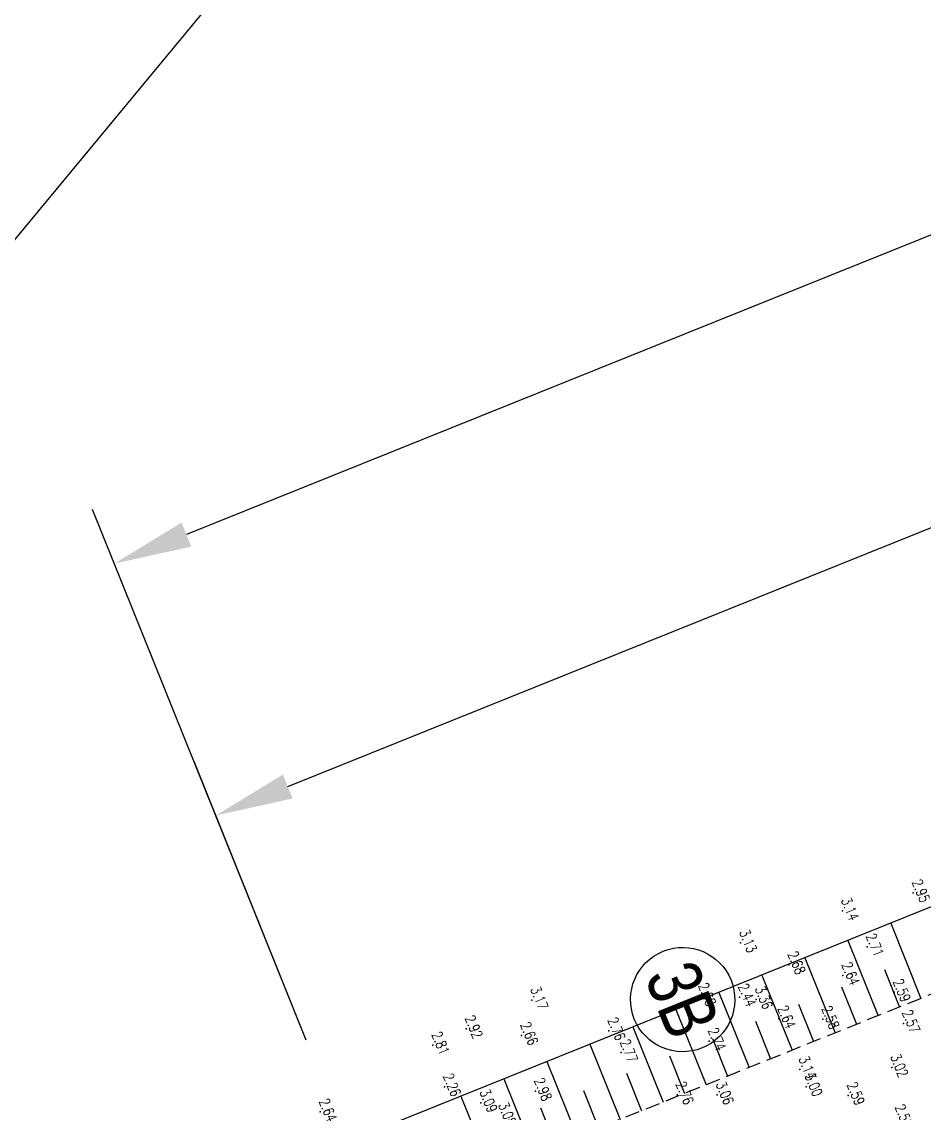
# Model space of a CAD drawing. Header units: millimetres. Extents: x 405522 to 410309, y 2303080 to 2310223.
# Drawn here: x 406681.3 to 406837.1, y 2307005.5 to 2307194 of the extents above; entities that cross this region are included whole.
import ezdxf
from ezdxf.enums import TextEntityAlignment as Align
from ezdxf.xclip import XClip

# ---------------------------------------------------------------- set-up
doc = ezdxf.new("R2010")
doc.units = ezdxf.units.MM
doc.header["$LTSCALE"] = 10
doc.header["$MEASUREMENT"] = 0
doc.header["$XCLIPFRAME"] = 0
doc.linetypes.add('HIDDEN', pattern=[0.375, 0.25, -0.125])
doc.layers.get('0').update_dxf_attribs({"linetype": 'CONTINUOUS'})
doc.layers.get('Defpoints').update_dxf_attribs({"linetype": 'CONTINUOUS'})
for name, color, linetype in [('caodo', 7, 'CONTINUOUS'), ('DIM', 4, 'CONTINUOUS'), ('Line', 136, 'CONTINUOUS'), ('Main', 3, 'CONTINUOUS'), ('mois', 3, 'CONTINUOUS'), ('Other', 9, 'CONTINUOUS'), ('w', 8, 'CONTINUOUS')]:
    doc.layers.add(name, color=color, linetype=linetype)
doc.styles.add('1', font='VHAVAN_2.TTF')
doc.styles.add('Dien', font='simplex.shx', dxfattribs={"width": 0.75})
doc.styles.add('txt', font='romans.shx', dxfattribs={"height": 0.2})
doc.dimstyles.new('D6.7', dxfattribs={"dimscale": 6.7, "dimtxt": 1.5, "dimasz": 2, "dimexe": 1.5, "dimexo": 0.5, "dimgap": 1, "dimtad": 1, "dimdec": 0, "dimdsep": 46, "dimtxsty": 'Dien', "dimcen": 1, "dimclrd": 256, "dimclre": 256, "dimclrt": 7, "dimaunit": 1, "dimadec": 3, "dimazin": 0, "dimtfac": 1, "dimtdec": 0, "dimtmove": 1, "dimatfit": 0, "dimfxl": 1, "dimtolj": 1, "dimtzin": 0, "dimlwe": -1, "dimarcsym": 0})

# ---------------------------------------------------------------- blocks, each defined once
blk = doc.blocks.new('*D8')
at = {"layer": 'Defpoints', "color": 0, "linetype": 'Continuous'}
for p in [(407688.797002989, 2307448.835051405), (407705.6567851912, 2307406.935061935), (406731.613785191, 2307014.999061935)]:
    blk.add_point(p, dxfattribs=at)
at = {"layer": 'DIM', "linetype": 'Continuous'}
for p, q in [((407704.4062484952, 2307410.042900086), (407685.0453929032, 2307458.158565858)), ((406730.3632484953, 2307018.106900086), (406711.0027116312, 2307066.221773754))]:
    blk.add_line(p, q, dxfattribs=at)
at = {"layer": 'DIM', "linetype": 'Continuous', "lineweight": -2}
blk.add_line((406727.1856743213, 2307061.90040608), (407676.3656503832, 2307443.832904625), dxfattribs=at)
at = {"layer": 'DIM', "linetype": 'Continuous'}
for points in [[(407675.5319592532, 2307445.904796726), (407677.1993415132, 2307441.761012524), (407688.7970029881, 2307448.835051404)], [(406726.3519831913, 2307063.972298181), (406728.0193654513, 2307059.828513979), (406714.7543217161, 2307056.8982593)]]:
    blk.add_solid(points, dxfattribs=at)
at = {"layer": 'DIM', "color": 7, "linetype": 'Continuous', "insert": (407197.3987839199, 2307263.744088882), "char_height": 10.05, "attachment_point": 5, "rotation": 21.918943896654625, "style": 'Dien'}
blk.add_mtext('\\A1;1050', dxfattribs=at)
blk = doc.blocks.new('*D10')
at = {"layer": 'Defpoints', "color": 0, "linetype": 'Continuous'}
for p in [(407816.9758854717, 2307451.727812717), (406697.2468079875, 2307100.407993419), (406731.6137851914, 2307014.999061935)]:
    blk.add_point(p, dxfattribs=at)
at = {"layer": 'DIM'}
for p, q in [((407815.725348776, 2307454.835650869), (407778.8569794574, 2307546.461050751)), ((406730.3632484959, 2307018.106900086), (406693.495197902, 2307109.731507873))]:
    blk.add_line(p, q, dxfattribs=at)
at = {"layer": 'DIM', "linetype": 'Continuous', "lineweight": -2}
blk.add_line((407770.1772369372, 2307532.135389517), (406709.6781605917, 2307105.410140199), dxfattribs=at)
at = {"layer": 'DIM', "linetype": 'Continuous'}
for points in [[(407769.3435458072, 2307534.207281618), (407771.0109280671, 2307530.063497416), (407782.6085895423, 2307537.137536297)], [(406708.8444694617, 2307107.4820323), (406710.5118517217, 2307103.338248098), (406697.2468079869, 2307100.407993419)]]:
    blk.add_solid(points, dxfattribs=at)
at = {"layer": 'DIM', "color": 7, "linetype": 'Continuous', "insert": (407235.550820332, 2307329.650198388), "char_height": 10.05, "attachment_point": 5, "rotation": 21.918943896654625, "style": 'Dien'}
blk.add_mtext('\\A1;1170', dxfattribs=at)
blk = doc.blocks.new('kh_truc_thep')
at = {"color": 6}
blk.add_circle((0, -3), 3.000000000001425, dxfattribs=at)
at = {"color": 7, "style": '1', "width": 0.8}
blk.add_attdef('KH_TRUC', text='', height=3.000000000001425, dxfattribs=at).set_placement((0, -3), align=Align.MIDDLE)
blk = doc.blocks.new('20')
at = {"layer": 'caodo', "color": 8, "linetype": 'Continuous'}
for p in [(-772.359999999986, -264.9399999999441, 0.6300000000000003), (-784.5999999999767, -268.0800000000745, 0.8200000000000003), (-802.1900000000023, -273.6000000000931, 0.81), (-780.320000000007, -274.2799999997951, 0.3900000000000001), (-793.8399999999674, -277.3599999998696, 0.3600000000000003), (-784.5099999999511, -279.2399999997579, 0.3200000000000003), (-775.6499999999651, -282.1299999998882, 0.27), (-838.25, -283.4599999999627, 0.8500000000000001), (-809.2799999999697, -282.8199999998324, 0.3600000000000003), (-802.3800000000047, -282.9399999999441, 0.1200000000000001), (-799.4899999999907, -283.3699999996461, 1.04), (-795.5499999999884, -286.7299999999814, 0.3200000000000003), (-787.9799999999814, -286.7900000000373, 0.2600000000000002), (-774.0599999999977, -287.4899999997579, 0.25), (-849.570000000007, -288.4199999999255, 0.6000000000000001), (-840, -289.5800000000745, 0.3400000000000003), (-824.929999999993, -288.7700000000186, 0.4400000000000004), (-855.320000000007, -291.2299999999814, 0.4900000000000002), (-807.5899999999674, -290.5699999998324, 0.4200000000000004), (-822.7999999999884, -292.5499999998137, 0.4500000000000002), (-791.929999999993, -295.4599999999627, 0.8200000000000003), (-776.0899999999674, -295.1000000000931, 0.7000000000000002), (-853.3299999999581, -298.4499999997206, -0.05999999999999961), (-837.6199999999953, -299.2099999999627, 0.6600000000000001), (-790.8800000000047, -298.429999999702, 0.6800000000000002), (-847.0199999999604, -301.1999999997206, 0.77), (-813.1499999999651, -299.839999999851, 0.4400000000000004), (-806.2299999999814, -299.8500000000931, 0.7400000000000002), (-783.5899999999674, -299.9499999997206, 0.27), (-874.7599999999511, -302.7900000000373, 0.3200000000000003)]:
    blk.add_point(p, dxfattribs=at)
at = {"layer": 'caodo', "color": 8, "linetype": 'Continuous', "style": 'txt', "width": 0.75}
for s, p in [('2.95', (-771.859999999986, -264.9399999999441, 0.6300000000000003)), ('3.14', (-784.0999999999767, -268.0800000000745, 0.8200000000000003)), ('3.13', (-801.6900000000023, -273.6000000000931, 0.81)), ('2.71', (-779.820000000007, -274.2799999997951, 0.3900000000000001)), ('2.68', (-793.3399999999674, -277.3599999998696, 0.3600000000000003)), ('2.64', (-784.0099999999511, -279.2399999997579, 0.3200000000000003)), ('2.68', (-808.7799999999697, -282.8199999998324, 0.3600000000000003)), ('2.44', (-801.8800000000047, -282.9399999999441, 0.1200000000000001)), ('2.59', (-775.1499999999651, -282.1299999998882, 0.27)), ('3.17', (-837.75, -283.4599999999627, 0.8500000000000001)), ('3.36', (-798.9899999999907, -283.3699999996461, 1.04)), ('2.64', (-795.0499999999884, -286.7299999999814, 0.3200000000000003)), ('2.58', (-787.4799999999814, -286.7900000000373, 0.2600000000000002)), ('2.92', (-849.070000000007, -288.4199999999255, 0.6000000000000001)), ('2.57', (-773.5599999999977, -287.4899999997579, 0.25)), ('2.66', (-839.5, -289.5800000000745, 0.3400000000000003)), ('2.76', (-824.429999999993, -288.7700000000186, 0.4400000000000004)), ('2.74', (-807.0899999999674, -290.5699999998324, 0.4200000000000004)), ('2.81', (-854.820000000007, -291.2299999999814, 0.4900000000000002)), ('2.77', (-822.2999999999884, -292.5499999998137, 0.4500000000000002)), ('3.14', (-791.429999999993, -295.4599999999627, 0.8200000000000003)), ('3.02', (-775.5899999999674, -295.1000000000931, 0.7000000000000002)), ('2.26', (-852.8299999999581, -298.4499999997206, -0.05999999999999961)), ('2.98', (-837.1199999999953, -299.2099999999627, 0.6600000000000001)), ('2.76', (-812.6499999999651, -299.839999999851, 0.4400000000000004)), ('3.06', (-805.7289999999921, -299.8500000000931, 0.7400000000000002)), ('3.00', (-790.3800000000047, -298.429999999702, 0.6800000000000002)), ('2.59', (-783.0899999999674, -299.9499999997206, 0.27)), ('3.09', (-846.5199999999604, -301.1999999997206, 0.77)), ('2.64', (-874.2599999999511, -302.7900000000373, 0.3200000000000003)), ('3.08', (-843.289999999979, -303.4599999999627, 0.7600000000000002)), ('2.58', (-774.820000000007, -303.7900000000373, 0.2600000000000002))]:
    blk.add_text(s, height=1.8, rotation=292, dxfattribs=at).set_placement(p, align=Align.CENTER)

msp = doc.modelspace()

# ---------------------------------------------------------------- linework, layer by layer
at = {"layer": 'Main', "flags": 128}
msp.add_lwpolyline([(407018.9095155683, 2306710.71348082), (406883.7996670509, 2307046.488947077, 0.4142134283507026), (406868.1875831434, 2307053.141969269), (406735.6302461895, 2306999.803414636, 0.406270451883547), (406728.859527707, 2306984.495702445), (406983.0224955804, 2306299.635862547)], format="xyb", dxfattribs=at)
at = {"layer": 'mois', "color": 6, "linetype": 'HIDDEN'}
msp.add_lwpolyline([(406742.662, 2306987.542), (407088.98, 2306054.364), (408088.11, 2306456.461), (407716.705, 2307379.478)], close=True, dxfattribs=at)
at = {"layer": 'Other', "color": 8, "flags": 128}
for points in [[(406831.3035036055, 2307038.3005479), (406836.5296271072, 2307025.312567566)], [(406831.3035036055, 2307038.3005479), (406836.5296271072, 2307025.312567566)], [(406823.8818005578, 2307035.314191613), (406829.1079240594, 2307022.326211279)], [(406823.8818005578, 2307035.314191613), (406829.1079240594, 2307022.326211279)], [(406816.46009751, 2307032.327835327), (406821.6862210116, 2307019.339854992)], [(406816.46009751, 2307032.327835327), (406821.6862210116, 2307019.339854992)], [(406830.2057138324, 2307030.313379589), (406832.8187755833, 2307023.819389422)], [(406830.2057138324, 2307030.313379589), (406832.8187755833, 2307023.819389422)], [(406809.0383944622, 2307029.34147904), (406814.2645179639, 2307016.353498706)], [(406801.6166914144, 2307026.355122753), (406806.842814916, 2307013.367142419)], [(406822.7840107846, 2307027.327023303), (406825.3970725355, 2307020.833033136)], [(406822.7840107846, 2307027.327023303), (406825.3970725355, 2307020.833033136)], [(406815.3623077368, 2307024.340667016), (406817.9753694878, 2307017.846676849)], [(406794.1949883666, 2307023.368766467), (406799.4211118683, 2307010.380786133)], [(406786.7732853188, 2307020.38241018), (406791.9994088205, 2307007.394429846)], [(406807.940604689, 2307021.35431073), (406810.55366644, 2307014.860320562)], [(406800.5189016412, 2307018.367954443), (406803.1319633922, 2307011.873964276)], [(406779.351582271, 2307017.396053894), (406784.5777057727, 2307004.40807356)], [(406793.0971985934, 2307015.381598156), (406795.7102603444, 2307008.887607989)], [(406771.9298792232, 2307014.409697607), (406777.1560027249, 2307001.421717273)], [(406764.5081713183, 2307011.423353392), (406769.73429482, 2306998.435373058)], [(406785.6754955457, 2307012.39524187), (406788.2885572966, 2307005.901251703)], [(406778.2537924979, 2307009.408885583), (406780.8668542488, 2307002.914895416)], [(406757.0864682705, 2307008.436997105), (406762.3125917722, 2306995.449016771)], [(406770.832084593, 2307006.422541368), (406773.4451463439, 2306999.928551201)]]:
    msp.add_lwpolyline(points, dxfattribs=at)
at = {"layer": 'w', "linetype": 'Continuous', "flags": 128}
msp.add_lwpolyline([(407562.6949414932, 2307896.794509944), (406849.725083543, 2307361.443614376), (406257.9543285746, 2306646.584134245), (407447.3167364729, 2306519.42738223), (407449.1899999998, 2306625.75), (407455.0062987222, 2306743.346404559), (407453.1032147977, 2306792.718940619), (407442.9943705479, 2306828.782022624), (407437.7116950927, 2306851.021189332), (407440.7320340126, 2306866.473784334), (407480.777266308, 2306919.045671915), (407501.508112784, 2306946.635799569)], dxfattribs=at)

# ---------------------------------------------------------------- block references
at = {"layer": 'caodo', "linetype": 'Continuous'}
ref = msp.add_blockref('20', (407607.5599999998, 2307308.49, 2.32), dxfattribs=at)
XClip(ref).set_block_clipping_path([(-1349.6056714252336, -661.9058657553978), (-160.24326352693606, -789.0626177703962), (-158.36999999999534, -682.7400000002235), (-152.55370127764763, -565.1435954412445), (-154.45678520214278, -515.7710593813099), (-164.5656294519431, -479.7079773764126), (-169.84830490715103, -457.46881066821516), (-166.82796598720597, -442.01621566619724), (-126.78273369179806, -389.4443280850537), (-106.05188721581362, -361.8542004311457), (-63.77944376063533, -462.4105278351344), (-33.466447652434, -538.7088304474019), (-26.830958046135493, -536.6440252331086), (-14.194728780596051, -530.2900720490143), (2.873561021173373, -522.7809317391366), (21.779086004185956, -516.4300709003583), (33.49636997265043, -516.3916891841218), (41.83233972010203, -526.5245847343467), (49.38700186560163, -538.8965703272261), (57.58147363178432, -547.8425059784204), (240.7905528639676, -478.5933098080568), (312.71683337684954, -453.523366919253), (469.9752955258009, -835.1642690971494), (381.01757410995197, -875.9365015272051), (340.05356005806243, -891.0018749474548), (281.9833174137748, -920.0360526661389), (270.2997928529512, -925.8934261840768), (259.64971878379583, -926.485182072036), (238.13632499426603, -935.887616972439), (231.39031789585715, -941.3565830942243), (234.28019038640196, -952.6351198460907), (233.34951378498226, -963.7375780143775), (228.57153214595746, -974.9643217222765), (217.37020478205523, -983.9257580563426), (203.91382668475853, -988.0474594873376), (188.67127670557238, -983.9718116582371), (177.38840578240342, -980.8930276110768), (171.5204358987976, -984.3872820092365), (-73.64572811854305, -1086.5773775354028), (-160.72326044749934, -789.4035990480334), (-175.86631778383162, -787.8968891631812), (-1242.6150691517978, -731.501864743419), (-1048.6445017770166, -1275.3187000523321), (-581.3011768160504, -1893.6633556210436), (45.25815080979373, -1711.1176481554285), (672.5305126870517, -1468.653420693241), (1174.462400796474, -665.2848953921348), (720.1397881704615, 463.7992460099049), (-44.86505850660615, 588.3045099438168), (-757.8349164568353, 52.953614375554025)])
at = {"layer": 'Line', "color": 1, "extrusion": (0.01828819611342886, 0.007358832454981592, 0.9998056758529711)}
ref = msp.add_blockref('kh_truc_thep', (1988393.415523856, -1238348.484506191, 24416.56480286204), dxfattribs=dict(at, xscale=2.999999999939281, yscale=2.99999999920291, rotation=90.00000001206222))
ref.add_attrib('KH_TRUC', '3B', dxfattribs={"layer": '0', "color": 7, "extrusion": (0.006097118530146555, 0.002453367923603044, 0.9999784028325117), "height": 9.373380652800739, "rotation": 291.9610149949045, "style": '1', "oblique": 359.9999853142, "width": 0.800138208027694}).set_placement((406787.8137909956, 2307012.075061301, 8140.261007008844), align=Align.MIDDLE)

# ---------------------------------------------------------------- dimensions: what is measured, and where the dimension line sits
at = {"layer": 'DIM', "linetype": 'Continuous'}
for base, p1, p2, picture, middle in [((406697.2468079875, 2307100.407993419), (407816.9758854716, 2307451.727812717), (406731.6137851913, 2307014.999061935), '*D10', (407235.5508203326, 2307329.650198388)), ((407688.797002989, 2307448.835051405), (406731.613785191, 2307014.999061935), (407705.6567851912, 2307406.935061935), '*D8', (407197.3987839202, 2307263.744088882))]:
    dim = msp.add_linear_dim(base=base, p1=p1, p2=p2, angle=21.91894389665455, dimstyle='D6.7', dxfattribs=at)
    dim.commit()
    dim.dimension.update_dxf_attribs({"geometry": picture, "text_midpoint": middle})

doc.saveas('drawing.dxf')
